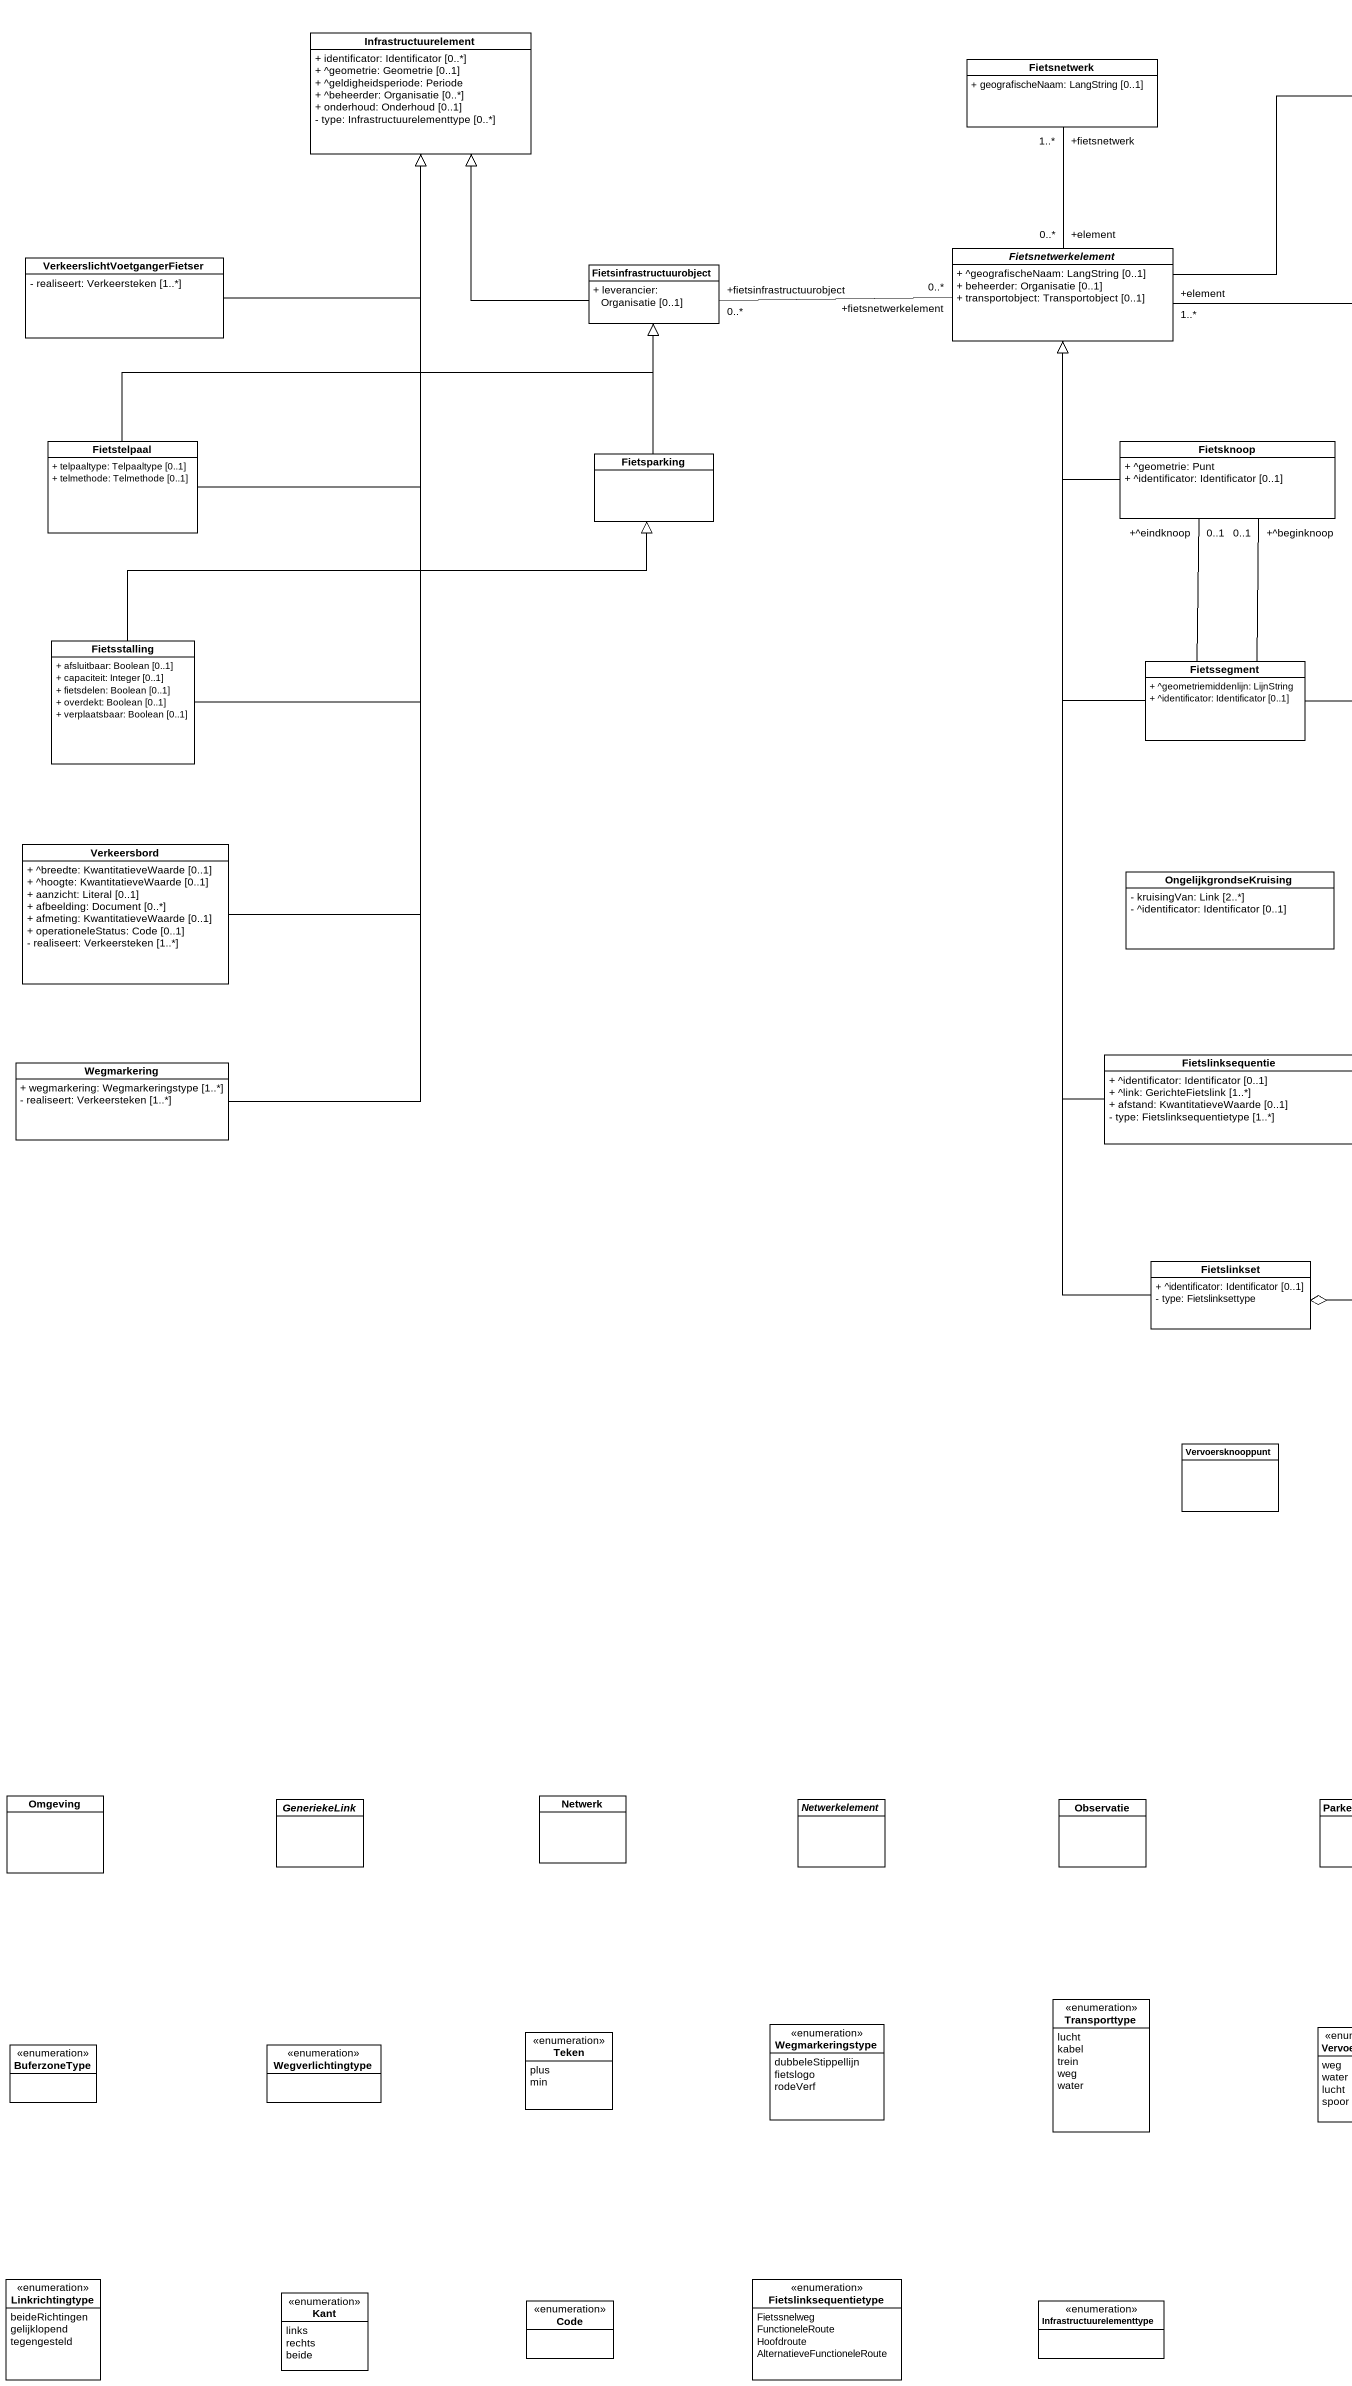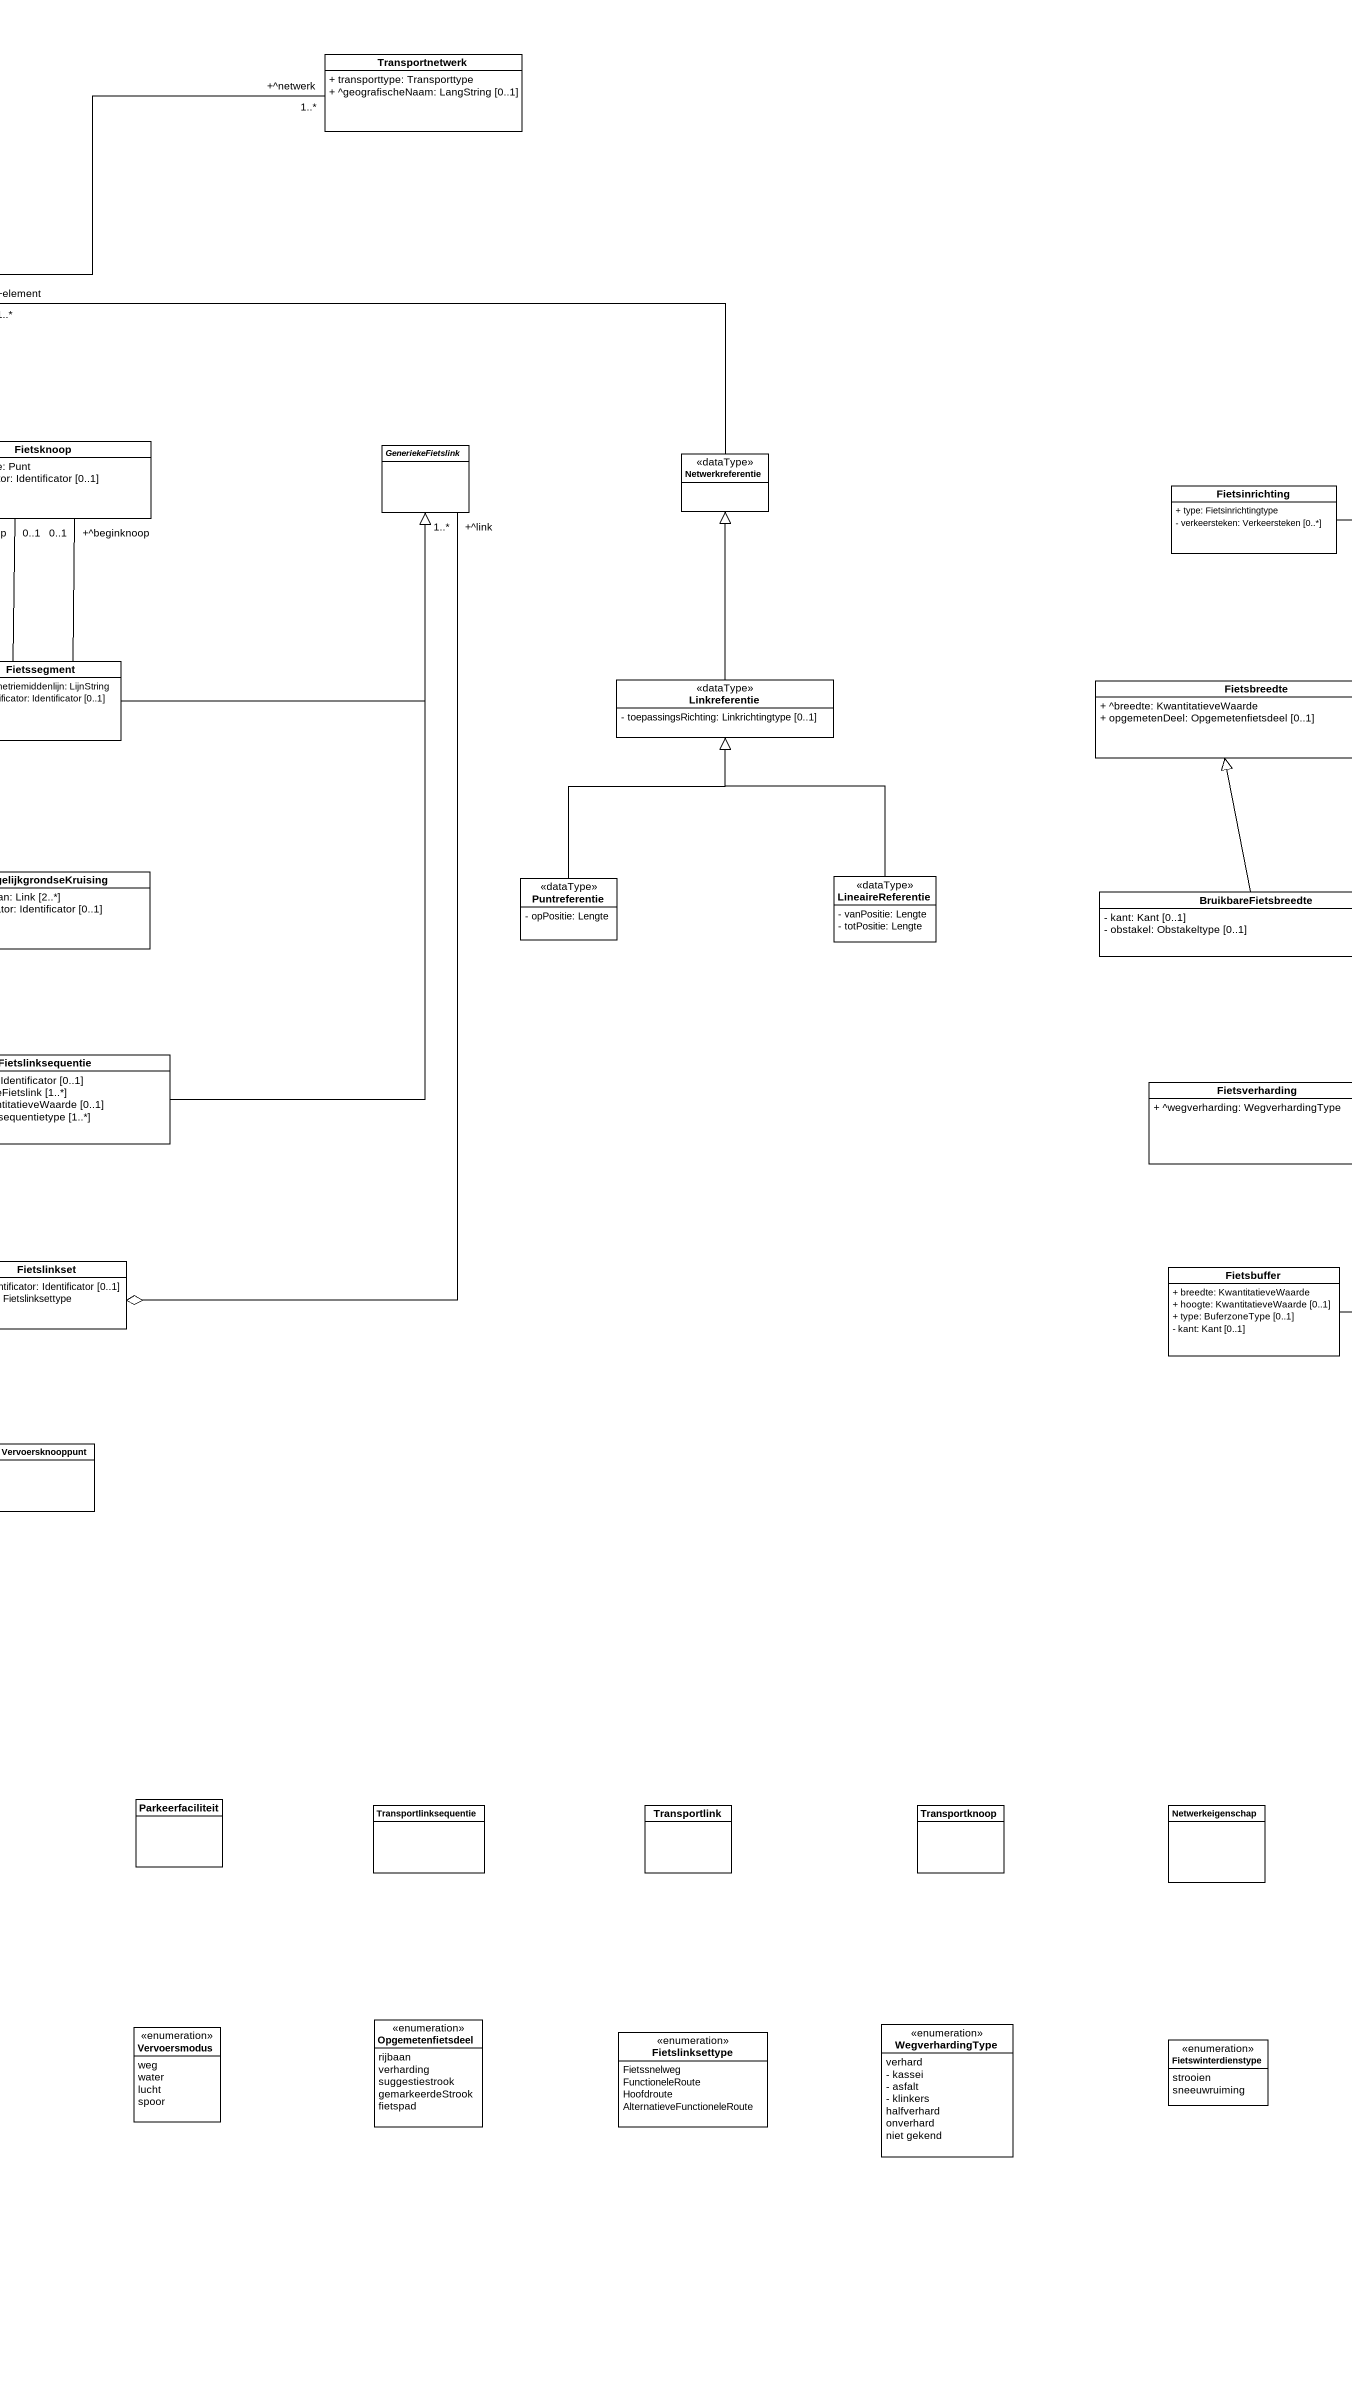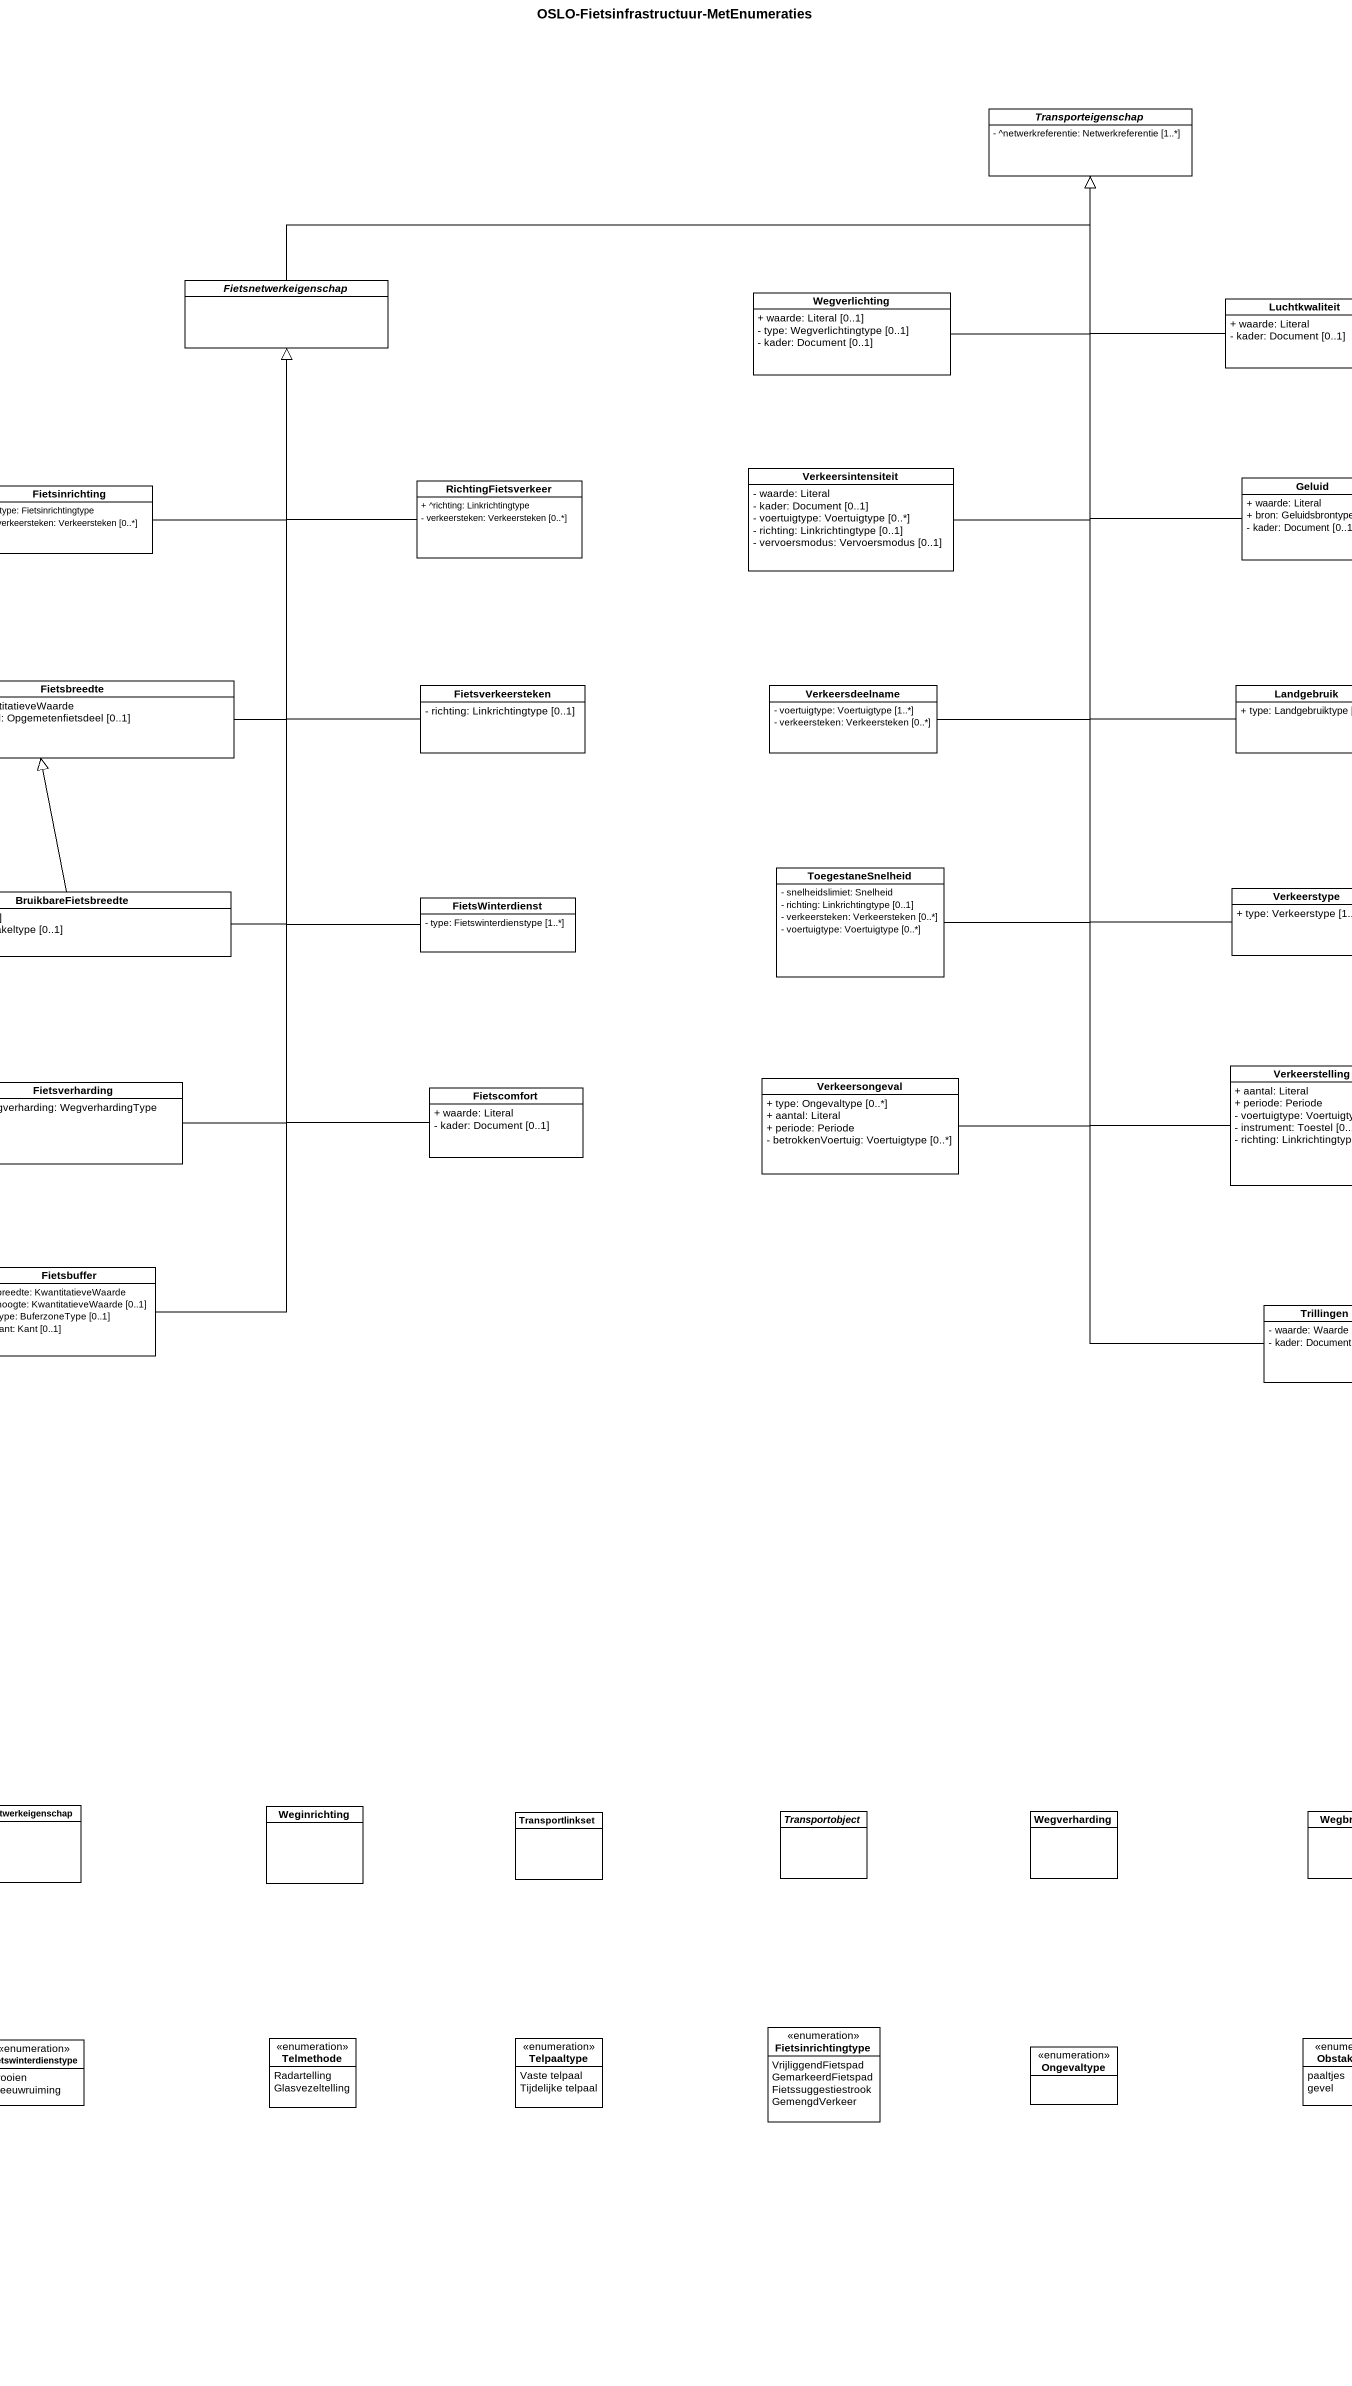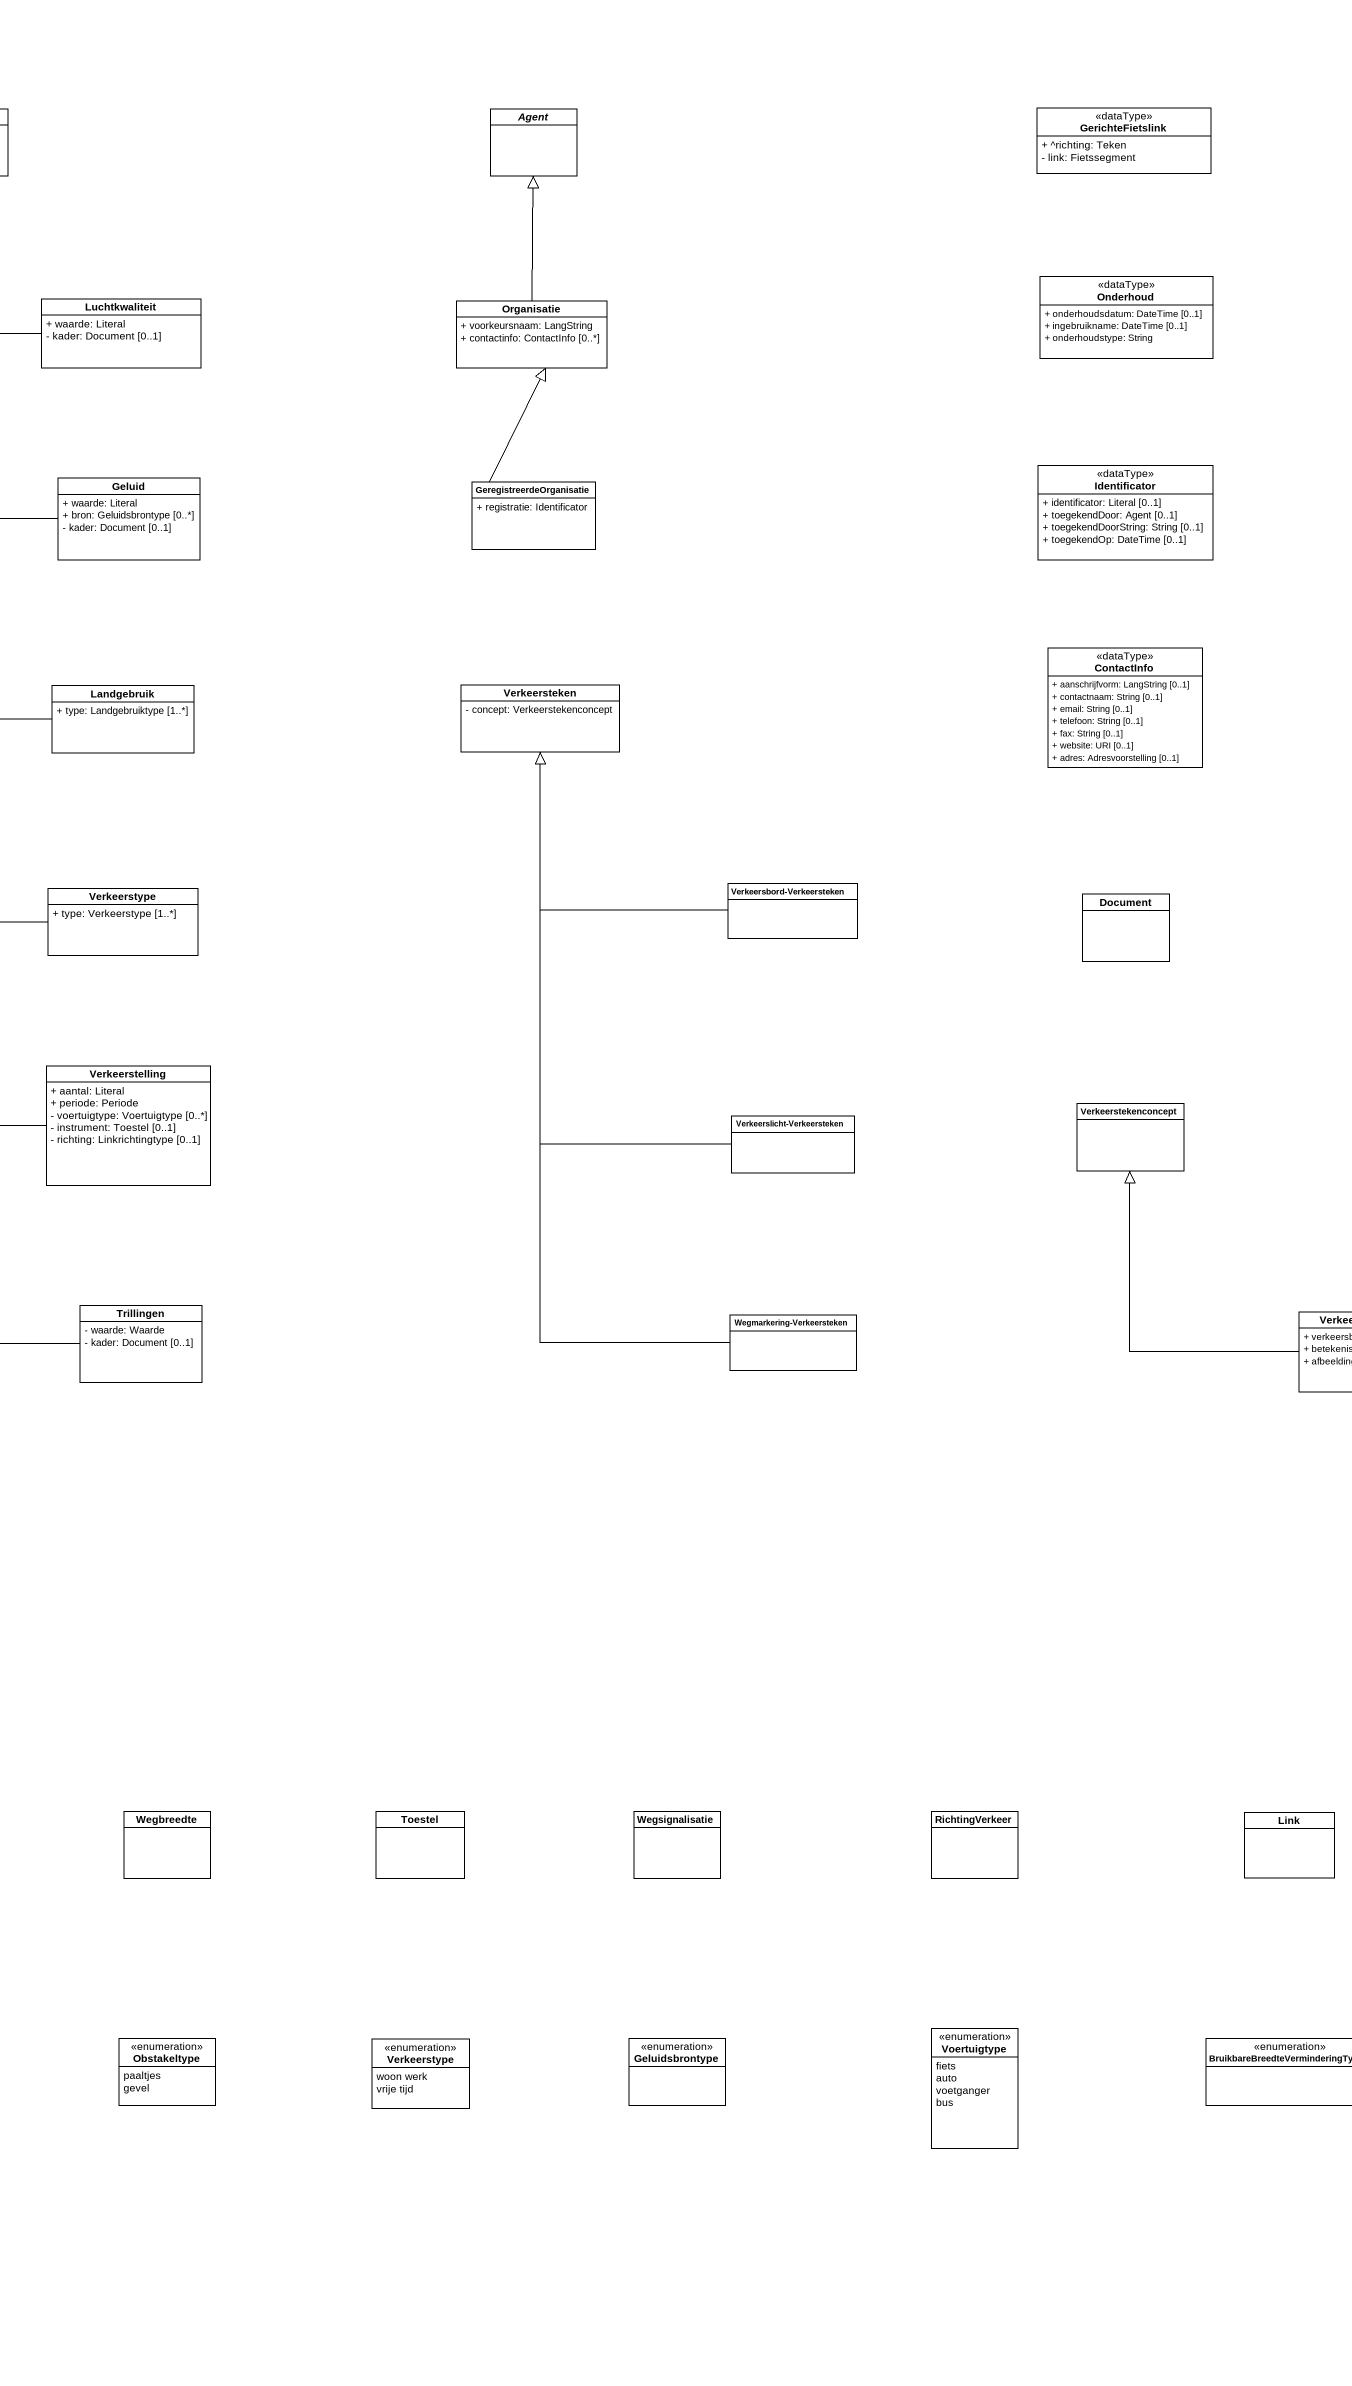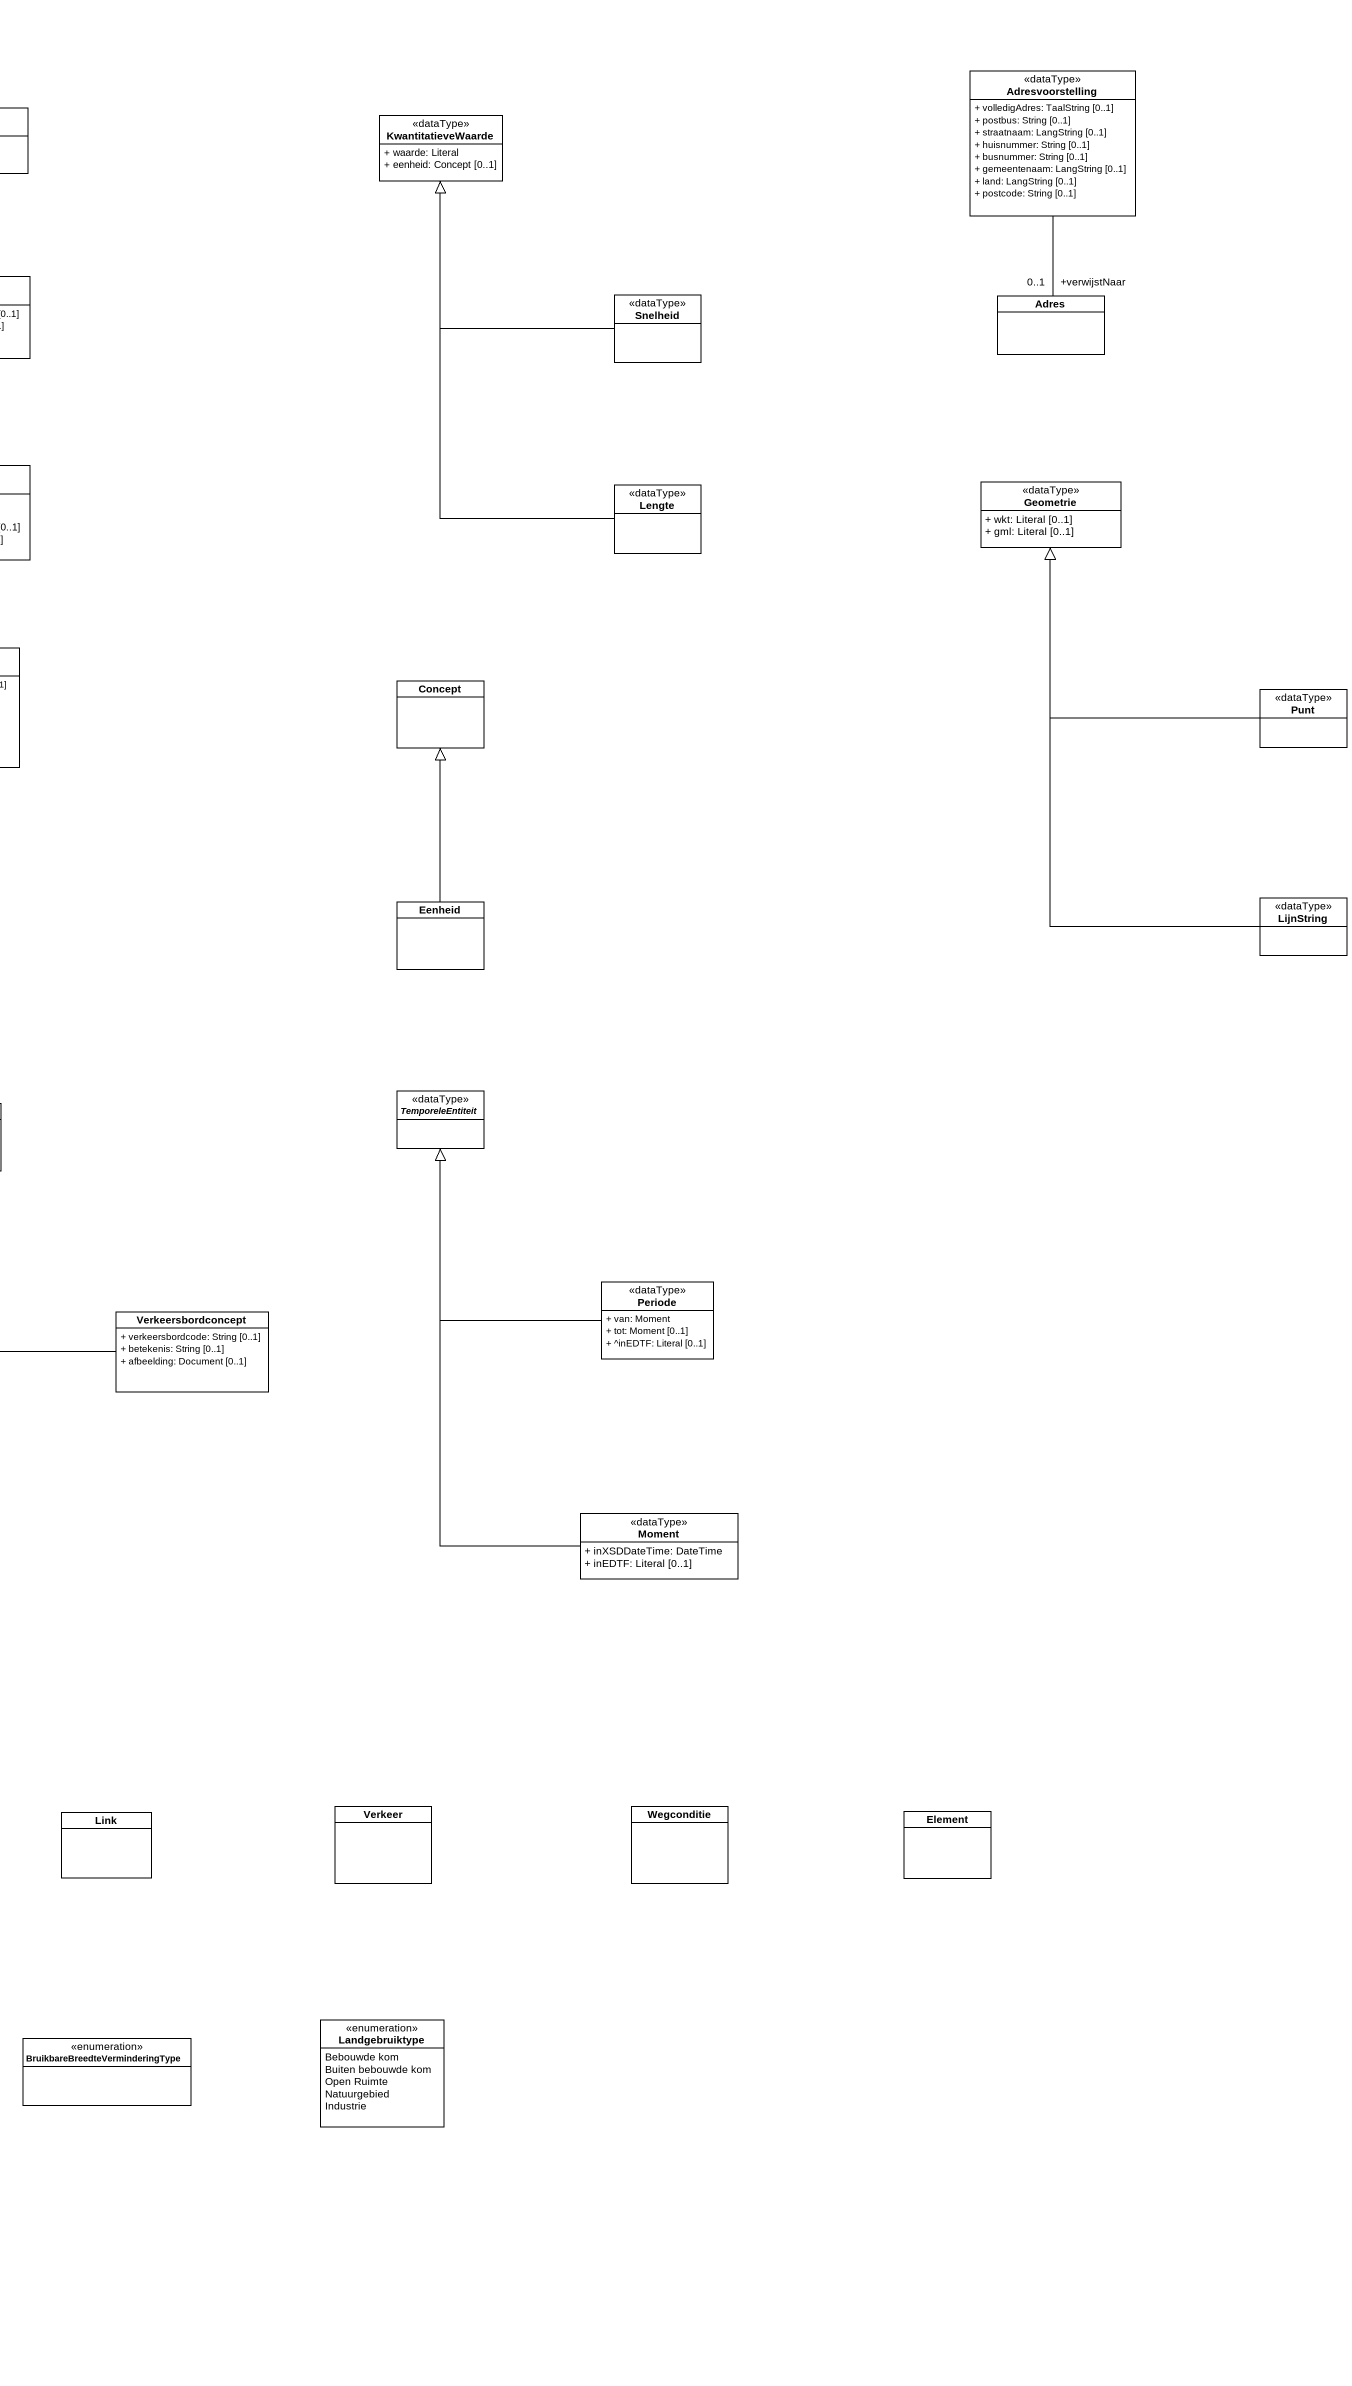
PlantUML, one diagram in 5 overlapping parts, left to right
@startuml
title OSLO-Fietsinfrastructuur-MetEnumeraties
hide circle
hide empty members
skinparam classAttributeIconSize 0
class Infrastructuurelement {
  + identificator: Identificator [0..*]
  + ^geometrie: Geometrie [0..1]
  + ^geldigheidsperiode: Periode
  + ^beheerder: Organisatie [0..*]
  + onderhoud: Onderhoud [0..1]
  - type: Infrastructuurelementtype [0..*]
}
class Fietsnetwerk {
  + geografischeNaam: LangString [0..1]
}
class Transportnetwerk {
  + transporttype: Transporttype
  + ^geografischeNaam: LangString [0..1]
}
class Adresvoorstelling <<dataType>> {
  + volledigAdres: TaalString [0..1]
  + postbus: String [0..1]
  + straatnaam: LangString [0..1]
  + huisnummer: String [0..1]
  + busnummer: String [0..1]
  + gemeentenaam: LangString [0..1]
  + land: LangString [0..1]
  + postcode: String [0..1]
}
abstract class Transporteigenschap {
  - ^netwerkreferentie: Netwerkreferentie [1..*]
}
abstract class "Agent" as Agent_
class GerichteFietslink <<dataType>> {
  + ^richting: Teken
  - link: Fietssegment
}
class KwantitatieveWaarde <<dataType>> {
  + waarde: Literal
  + eenheid: Concept [0..1]
}
abstract class Fietsnetwerkelement {
  + ^geografischeNaam: LangString [0..1]
  + beheerder: Organisatie [0..1]
  + transportobject: Transportobject [0..1]
}
class "VerkeerslichtVoetgangerFietser" as VerkeerslichtVoetgangerFiets {
  - realiseert: Verkeersteken [1..*]
}
class Fietsinfrastructuurobject {
  + leverancier: Organisatie [0..1]
}
abstract class Fietsnetwerkeigenschap
class Wegverlichting {
  + waarde: Literal [0..1]
  - type: Wegverlichtingtype [0..1]
  - kader: Document [0..1]
}
class Luchtkwaliteit {
  + waarde: Literal
  - kader: Document [0..1]
}
class Onderhoud <<dataType>> {
  + onderhoudsdatum: DateTime [0..1]
  + ingebruikname: DateTime [0..1]
  + onderhoudstype: String
}
class Snelheid <<dataType>>
class Adres
class Organisatie {
  + voorkeursnaam: LangString
  + contactinfo: ContactInfo [0..*]
}
class Fietstelpaal {
  + telpaaltype: Telpaaltype [0..1]
  + telmethode: Telmethode [0..1]
}
class Fietsparking
class Fietsknoop {
  + ^geometrie: Punt
  + ^identificator: Identificator [0..1]
}
abstract class GeneriekeFietslink
class Netwerkreferentie <<dataType>>
class Verkeersintensiteit {
  - waarde: Literal
  - kader: Document [0..1]
  - voertuigtype: Voertuigtype [0..*]
  - richting: Linkrichtingtype [0..1]
  - vervoersmodus: Vervoersmodus [0..1]
}
class Identificator <<dataType>> {
  + identificator: Literal [0..1]
  + toegekendDoor: Agent [0..1]
  + toegekendDoorString: String [0..1]
  + toegekendOp: DateTime [0..1]
}
class Fietsinrichting {
  + type: Fietsinrichtingtype
  - verkeersteken: Verkeersteken [0..*]
}
class RichtingFietsverkeer {
  + ^richting: Linkrichtingtype
  - verkeersteken: Verkeersteken [0..*]
}
class Geluid {
  + waarde: Literal
  + bron: Geluidsbrontype [0..*]
  - kader: Document [0..1]
}
class GeregistreerdeOrganisatie {
  + registratie: Identificator
}
class Lengte <<dataType>>
class Geometrie <<dataType>> {
  + wkt: Literal [0..1]
  + gml: Literal [0..1]
}
class Fietsstalling {
  + afsluitbaar: Boolean [0..1]
  + capaciteit: Integer [0..1]
  + fietsdelen: Boolean [0..1]
  + overdekt: Boolean [0..1]
  + verplaatsbaar: Boolean [0..1]
}
class ContactInfo <<dataType>> {
  + aanschrijfvorm: LangString [0..1]
  + contactnaam: String [0..1]
  + email: String [0..1]
  + telefoon: String [0..1]
  + fax: String [0..1]
  + website: URI [0..1]
  + adres: Adresvoorstelling [0..1]
}
class Fietssegment {
  + ^geometriemiddenlijn: LijnString
  + ^identificator: Identificator [0..1]
}
class Linkreferentie <<dataType>> {
  - toepassingsRichting: Linkrichtingtype [0..1]
}
class Fietsbreedte {
  + ^breedte: KwantitatieveWaarde
  + opgemetenDeel: Opgemetenfietsdeel [0..1]
}
class Fietsverkeersteken {
  - richting: Linkrichtingtype [0..1]
}
class Verkeersdeelname {
  - voertuigtype: Voertuigtype [1..*]
  - verkeersteken: Verkeersteken [0..*]
}
class Landgebruik {
  + type: Landgebruiktype [1..*]
}
class Verkeersteken {
  - concept: Verkeerstekenconcept
}
class Concept
class Punt <<dataType>>
class Verkeersbord {
  + ^breedte: KwantitatieveWaarde [0..1]
  + ^hoogte: KwantitatieveWaarde [0..1]
  + aanzicht: Literal [0..1]
  + afbeelding: Document [0..*]
  + afmeting: KwantitatieveWaarde [0..1]
  + operationeleStatus: Code [0..1]
  - realiseert: Verkeersteken [1..*]
}
class OngelijkgrondseKruising {
  - kruisingVan: Link [2..*]
  - ^identificator: Identificator [0..1]
}
class Puntreferentie <<dataType>> {
  - opPositie: Lengte
}
class LineaireReferentie <<dataType>> {
  - vanPositie: Lengte
  - totPositie: Lengte
}
class BruikbareFietsbreedte {
  - kant: Kant [0..1]
  - obstakel: Obstakeltype [0..1]
}
class FietsWinterdienst {
  - type: Fietswinterdienstype [1..*]
}
class ToegestaneSnelheid {
  - snelheidslimiet: Snelheid
  - richting: Linkrichtingtype [0..1]
  - verkeersteken: Verkeersteken [0..*]
  - voertuigtype: Voertuigtype [0..*]
}
class Verkeerstype {
  + type: Verkeerstype [1..*]
}
class "Verkeersbord-Verkeersteken" as Verkeersbord_Verkeersteken
class Document
class Eenheid
class LijnString <<dataType>>
class Wegmarkering {
  + wegmarkering: Wegmarkeringstype [1..*]
  - realiseert: Verkeersteken [1..*]
}
class Fietslinksequentie {
  + ^identificator: Identificator [0..1]
  + ^link: GerichteFietslink [1..*]
  + afstand: KwantitatieveWaarde [0..1]
  - type: Fietslinksequentietype [1..*]
}
class Fietsverharding {
  + ^wegverharding: WegverhardingType
}
class Verkeersongeval {
  + type: Ongevaltype [0..*]
  + aantal: Literal
  + periode: Periode
  - betrokkenVoertuig: Voertuigtype [0..*]
}
class Verkeerstelling {
  + aantal: Literal
  + periode: Periode
  - voertuigtype: Voertuigtype [0..*]
  - instrument: Toestel [0..1]
  - richting: Linkrichtingtype [0..1]
}
class Fietscomfort {
  + waarde: Literal
  - kader: Document [0..1]
}
class "Verkeerslicht-Verkeersteken" as Verkeerslicht_Verkeersteken
class Verkeerstekenconcept
abstract class TemporeleEntiteit <<dataType>>
class Fietslinkset {
  + ^identificator: Identificator [0..1]
  - type: Fietslinksettype
}
class Fietsbuffer {
  + breedte: KwantitatieveWaarde
  + hoogte: KwantitatieveWaarde [0..1]
  + type: BuferzoneType [0..1]
  - kant: Kant [0..1]
}
class Periode <<dataType>> {
  + van: Moment
  + tot: Moment [0..1]
  + ^inEDTF: Literal [0..1]
}
class Trillingen {
  - waarde: Waarde
  - kader: Document [0..1]
}
class "Wegmarkering-Verkeersteken" as Wegmarkering_Verkeersteken
class Verkeersbordconcept {
  + verkeersbordcode: String [0..1]
  + betekenis: String [0..1]
  + afbeelding: Document [0..1]
}
class Vervoersknooppunt
class Moment <<dataType>> {
  + inXSDDateTime: DateTime
  + inEDTF: Literal [0..1]
}
class Omgeving
abstract class GeneriekeLink
class Netwerk
abstract class Netwerkelement
class Observatie
class Parkeerfaciliteit
class Transportlinksequentie
class Transportlink
class Transportknoop
class Netwerkeigenschap
class Weginrichting
class Transportlinkset
abstract class Transportobject
class Wegverharding
class Wegbreedte
class Toestel
class Wegsignalisatie
class RichtingVerkeer
class Link
class Verkeer
class Wegconditie
class Element
enum Transporttype {
  lucht
  kabel
  trein
  weg
  water
}
enum Teken {
  plus
  min
}
enum Wegmarkeringstype {
  dubbeleStippellijn
  fietslogo
  rodeVerf
}
enum Vervoersmodus {
  weg
  water
  lucht
  spoor
}
enum Opgemetenfietsdeel {
  rijbaan
  verharding
  suggestiestrook
  gemarkeerdeStrook
  fietspad
}
enum Fietslinksettype {
  Fietssnelweg
  FunctioneleRoute
  Hoofdroute
  AlternatieveFunctioneleRoute
}
enum WegverhardingType {
  verhard
  - kassei
  - asfalt
  - klinkers
  halfverhard
  onverhard
  niet gekend
}
enum Fietswinterdienstype {
  strooien
  sneeuwruiming
}
enum Telmethode {
  Radartelling
  Glasvezeltelling
}
enum Telpaaltype {
  Vaste telpaal
  Tijdelijke telpaal
}
enum Fietsinrichtingtype {
  VrijliggendFietspad
  GemarkeerdFietspad
  Fietssuggestiestrook
  GemengdVerkeer
}
enum Obstakeltype {
  paaltjes
  gevel
}
enum "Verkeerstype" as Verkeerstype_2 {
  woon werk
  vrije tijd
}
enum Geluidsbrontype
enum Voertuigtype {
  fiets
  auto
  voetganger
  bus
}
enum "BruikbareBreedteVerminderingType" as BruikbareBreedteVermindering
enum Landgebruiktype {
  Bebouwde kom
  Buiten bebouwde kom
  Open Ruimte
  Natuurgebied
  Industrie
}
enum BuferzoneType
enum Wegverlichtingtype
enum Ongevaltype
enum Linkrichtingtype {
  beideRichtingen
  gelijklopend
  tegengesteld
}
enum Kant {
  links
  rechts
  beide
}
enum Code
enum Fietslinksequentietype {
  Fietssnelweg
  FunctioneleRoute
  Hoofdroute
  AlternatieveFunctioneleRoute
}
enum Infrastructuurelementtype
Fietsnetwerk "+fietsnetwerk\n1..*" -- "+element\n0..*" Fietsnetwerkelement
Adresvoorstelling -- "+verwijstNaar\n0..1" Adres
Fietsnetwerkelement -right- "+^netwerk\n1..*" Transportnetwerk
Fietsnetwerkelement "+element\n1..*" -right- Netwerkreferentie
VerkeerslichtVoetgangerFiets -up-|> Infrastructuurelement
Fietsinfrastructuurobject -up-|> Infrastructuurelement
Fietsinfrastructuurobject "+fietsinfrastructuurobject\n0..*" -right- "+fietsnetwerkelement\n0..*" Fietsnetwerkelement
Fietsnetwerkeigenschap -right-|> Transporteigenschap
Wegverlichting -up-|> Transporteigenschap
Luchtkwaliteit -up-|> Transporteigenschap
Snelheid -up-|> KwantitatieveWaarde
Organisatie -up-|> Agent_
Fietstelpaal -up-|> Infrastructuurelement
Fietstelpaal -right-|> Fietsinfrastructuurobject
Fietsparking -up-|> Fietsinfrastructuurobject
Fietsknoop -up-|> Fietsnetwerkelement
GeneriekeFietslink "+^link\n1..*" --o Fietslinkset
Verkeersintensiteit -up-|> Transporteigenschap
Fietsinrichting -up-|> Fietsnetwerkeigenschap
RichtingFietsverkeer -up-|> Fietsnetwerkeigenschap
Geluid -up-|> Transporteigenschap
GeregistreerdeOrganisatie -up-|> Organisatie
Lengte -up-|> KwantitatieveWaarde
Fietsstalling -up-|> Infrastructuurelement
Fietsstalling -right-|> Fietsparking
Fietssegment -up-|> Fietsnetwerkelement
Fietssegment -up- "+^beginknoop\n0..1" Fietsknoop
Fietssegment -up- "+^eindknoop\n0..1" Fietsknoop
Fietssegment -right-|> GeneriekeFietslink
Linkreferentie -up-|> Netwerkreferentie
Fietsbreedte -up-|> Fietsnetwerkeigenschap
Fietsverkeersteken -up-|> Fietsnetwerkeigenschap
Verkeersdeelname -up-|> Transporteigenschap
Landgebruik -up-|> Transporteigenschap
Punt -up-|> Geometrie
Verkeersbord -up-|> Infrastructuurelement
Puntreferentie -up-|> Linkreferentie
LineaireReferentie -up-|> Linkreferentie
BruikbareFietsbreedte -up-|> Fietsnetwerkeigenschap
BruikbareFietsbreedte -up-|> Fietsbreedte
FietsWinterdienst -up-|> Fietsnetwerkeigenschap
ToegestaneSnelheid -up-|> Transporteigenschap
Verkeerstype -up-|> Transporteigenschap
Verkeersbord_Verkeersteken -up-|> Verkeersteken
Eenheid -up-|> Concept
LijnString -up-|> Geometrie
Wegmarkering -up-|> Infrastructuurelement
Fietslinksequentie -up-|> Fietsnetwerkelement
Fietslinksequentie -up-|> GeneriekeFietslink
Fietsverharding -up-|> Fietsnetwerkeigenschap
Verkeersongeval -up-|> Transporteigenschap
Verkeerstelling -up-|> Transporteigenschap
Fietscomfort -up-|> Fietsnetwerkeigenschap
Verkeerslicht_Verkeersteken -up-|> Verkeersteken
Fietslinkset -up-|> Fietsnetwerkelement
Fietsbuffer -up-|> Fietsnetwerkeigenschap
Periode -up-|> TemporeleEntiteit
Trillingen -up-|> Transporteigenschap
Wegmarkering_Verkeersteken -up-|> Verkeersteken
Verkeersbordconcept -up-|> Verkeerstekenconcept
Moment -up-|> TemporeleEntiteit
@enduml
